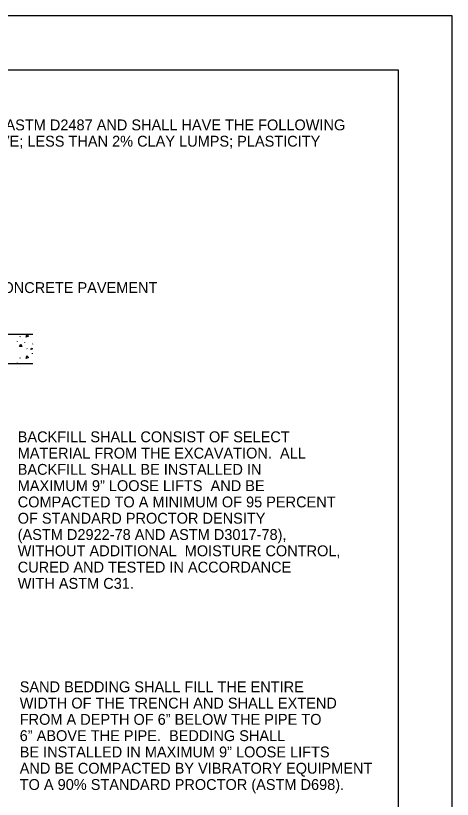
# Model space of a CAD drawing. Extents: x 2082577.3 to 2082585.8, y 13331283.9 to 13331294.9.
# Drawn here: x 2082581.83 to 2082585.85, y 13331287.65 to 13331294.86 of the extents above; entities that cross this region are included whole.
import ezdxf

# ---------------------------------------------------------------- set-up
doc = ezdxf.new("R2010")
doc.units = 0
for name, color, linetype in [('Detail', 7, 'Continuous'), ('Detail Label', 7, 'Continuous'), ('Level 60', 7, 'Continuous'), ('Non-Print', 7, 'Continuous'), ('Sheet Title Block', 7, 'Continuous')]:
    doc.layers.add(name, color=color, linetype=linetype)

msp = doc.modelspace()

# ---------------------------------------------------------------- linework, layer by layer
at = {"layer": 'Detail'}
for p, q in [((2082579.2676, 13331291.932), (2082581.9842, 13331291.932)), ((2082579.2676, 13331291.662), (2082581.9842, 13331291.662))]:
    msp.add_line(p, q, dxfattribs=at)
at = {"layer": 'Level 60'}
for p, q in [((2082581.8684, 13331291.908), (2082581.8702, 13331291.9122)), ((2082581.8401, 13331291.8634), (2082581.8419, 13331291.8606)), ((2082581.9105, 13331291.8544), (2082581.9123, 13331291.8585)), ((2082581.9826, 13331291.8397), (2082581.9842, 13331291.8433)), ((2082581.9308, 13331291.7995), (2082581.9327, 13331291.7967)), ((2082581.9776, 13331291.7551), (2082581.978, 13331291.7509)), ((2082581.8684, 13331291.7116), (2082581.8702, 13331291.7158)), ((2082581.8401, 13331291.667), (2082581.8419, 13331291.6642)), ((2082581.9123, 13331291.662), (2082581.9123, 13331291.6621))]:
    msp.add_line(p, q, dxfattribs=at)
for points in [[(2082581.9247, 13331291.9032), (2082581.9283, 13331291.9297), (2082581.9449, 13331291.9126), (2082581.9251, 13331291.9034)], [(2082581.8617, 13331291.8166), (2082581.8742, 13331291.8402), (2082581.8839, 13331291.8184), (2082581.8621, 13331291.8166)], [(2082581.9671, 13331291.791), (2082581.9726, 13331291.8025), (2082581.9819, 13331291.7956), (2082581.9671, 13331291.791)], [(2082581.9247, 13331291.7068), (2082581.9283, 13331291.7332), (2082581.9449, 13331291.7161), (2082581.9251, 13331291.707)]]:
    msp.add_lwpolyline(points, dxfattribs=at)
at = {"layer": 'Non-Print'}
msp.add_lwpolyline([(2082577.3474, 13331283.8645), (2082585.8474, 13331283.8645), (2082585.8474, 13331294.8645), (2082577.3474, 13331294.8645)], close=True, dxfattribs=at)
at = {"layer": 'Sheet Title Block'}
msp.add_lwpolyline([(2082578.3474, 13331294.3645), (2082585.3474, 13331294.3645), (2082585.3474, 13331285.8645), (2082578.3474, 13331285.8645)], close=True, dxfattribs=at)

# ---------------------------------------------------------------- texts
at = {"layer": 'Detail Label'}
for s, p in [('1. BANK SAND SHALL BE SP, SW OR SM PER USC (ASTM D2487 AND SHALL HAVE THE FOLLOWING ', (2082578.4414, 13331293.8085)), ('PROPERTIES:  LESS THAN 15% PASSING #200 SIEVE; LESS THAN 2% CLAY LUMPS; PLASTICITY ', (2082578.4414, 13331293.6585))]:
    msp.add_text(s, height=0.1, rotation=359.99972, dxfattribs=at).set_placement(p)
for s, p in [('CONCRETE PAVEMENT', (2082581.6087, 13331292.3102)), ('BACKFILL SHALL CONSIST OF SELECT', (2082581.8458, 13331290.936)), ('MATERIAL FROM THE EXCAVATION.  ALL', (2082581.8458, 13331290.786)), ('BACKFILL SHALL BE INSTALLED IN', (2082581.8458, 13331290.636)), ('MAXIMUM 9” LOOSE LIFTS  AND BE', (2082581.8458, 13331290.486)), ('COMPACTED TO A MINIMUM OF 95 PERCENT', (2082581.8458, 13331290.336)), ('OF STANDARD PROCTOR DENSITY', (2082581.8458, 13331290.186)), ('(ASTM D2922-78 AND ASTM D3017-78),', (2082581.8458, 13331290.036)), ('WITHOUT ADDITIONAL  MOISTURE CONTROL,', (2082581.8458, 13331289.886)), ('CURED AND TESTED IN ACCORDANCE', (2082581.8458, 13331289.736)), ('WITH ASTM C31. ', (2082581.8458, 13331289.586)), ('SAND BEDDING SHALL FILL THE ENTIRE', (2082581.8643, 13331288.6336)), ('WIDTH OF THE TRENCH AND SHALL EXTEND', (2082581.8643, 13331288.4836)), ('FROM A DEPTH OF 6” BELOW THE PIPE TO', (2082581.8643, 13331288.3336)), ('6” ABOVE THE PIPE.  BEDDING SHALL', (2082581.8643, 13331288.1836)), ('BE INSTALLED IN MAXIMUM 9” LOOSE LIFTS', (2082581.8643, 13331288.0336)), ('AND BE COMPACTED BY VIBRATORY EQUIPMENT', (2082581.8643, 13331287.8836)), ('TO A 90% STANDARD PROCTOR (ASTM D698).', (2082581.8643, 13331287.7336))]:
    msp.add_text(s, height=0.1, dxfattribs=at).set_placement(p)

doc.saveas('drawing.dxf')
